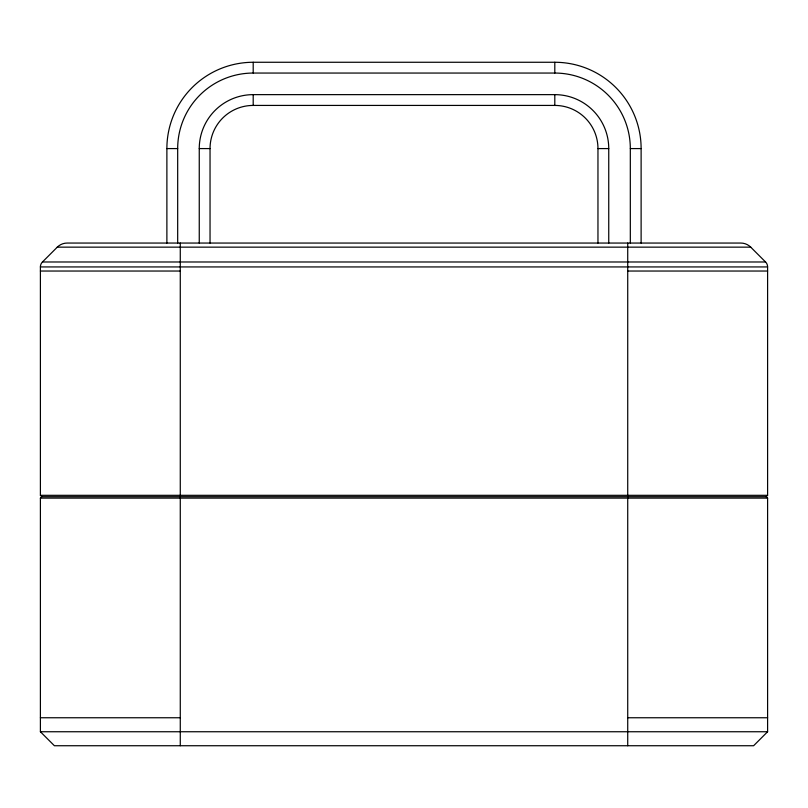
<?xml version="1.0" encoding="UTF-8"?>
<svg xmlns="http://www.w3.org/2000/svg" width="808" height="808" viewBox="0 0 808 808"><rect width="100%" height="100%" fill="white"/><g stroke="black" fill="none" stroke-linecap="round" stroke-linejoin="round"><path stroke-width="1.21" d="M41.794 496.708L40.4 495.314L40.4 266.933A6.989 6.989 0 0 1 42.45 261.984L57.287 247.147A13.989 13.989 0 0 1 67.175 243.056L740.825 243.056A13.989 13.989 0 0 1 750.713 247.147L765.55 261.984A6.989 6.989 0 0 1 767.6 266.933L767.6 495.314L766.196 496.708L41.794 496.708L40.4 498.112L40.4 731.745L54.389 745.734L753.611 745.734L767.6 731.745L767.6 498.112L766.196 496.708M166.882 243.056L166.882 148.581A86.305 86.305 0 0 1 253.197 62.267L554.803 62.267A86.305 86.305 0 0 1 641.118 148.581L641.118 243.056M177.679 243.056L177.679 148.581A75.518 75.518 0 0 1 253.197 73.053L554.803 73.053A75.518 75.518 0 0 1 630.321 148.581L630.321 243.056M199.253 243.056L199.253 148.581A53.944 53.944 0 0 1 253.197 94.637L554.803 94.637A53.944 53.944 0 0 1 608.747 148.581L608.747 243.056M210.04 243.056L210.04 148.581A43.157 43.157 0 0 1 253.197 105.424L554.803 105.424A43.157 43.157 0 0 1 597.96 148.581L597.96 243.056M166.882 148.581L177.679 148.581M199.253 148.581L210.04 148.581M597.96 148.581L608.747 148.581M630.321 148.581L641.118 148.581M57.287 247.147L750.713 247.147M42.45 261.984L765.55 261.984M40.4 266.933L767.6 266.933M40.4 271.034L180.275 271.034M627.725 271.034L767.6 271.034M40.4 495.314L767.6 495.314M40.4 498.112L767.6 498.112M40.4 717.756L180.275 717.756M627.725 717.756L767.6 717.756M40.4 731.745L767.6 731.745M627.725 243.067L627.725 745.734M554.803 62.267L554.803 73.053M554.803 94.637L554.803 105.424M253.197 62.267L253.197 73.053M253.197 94.637L253.197 105.424M180.275 243.067L180.275 745.734"/></g></svg>
